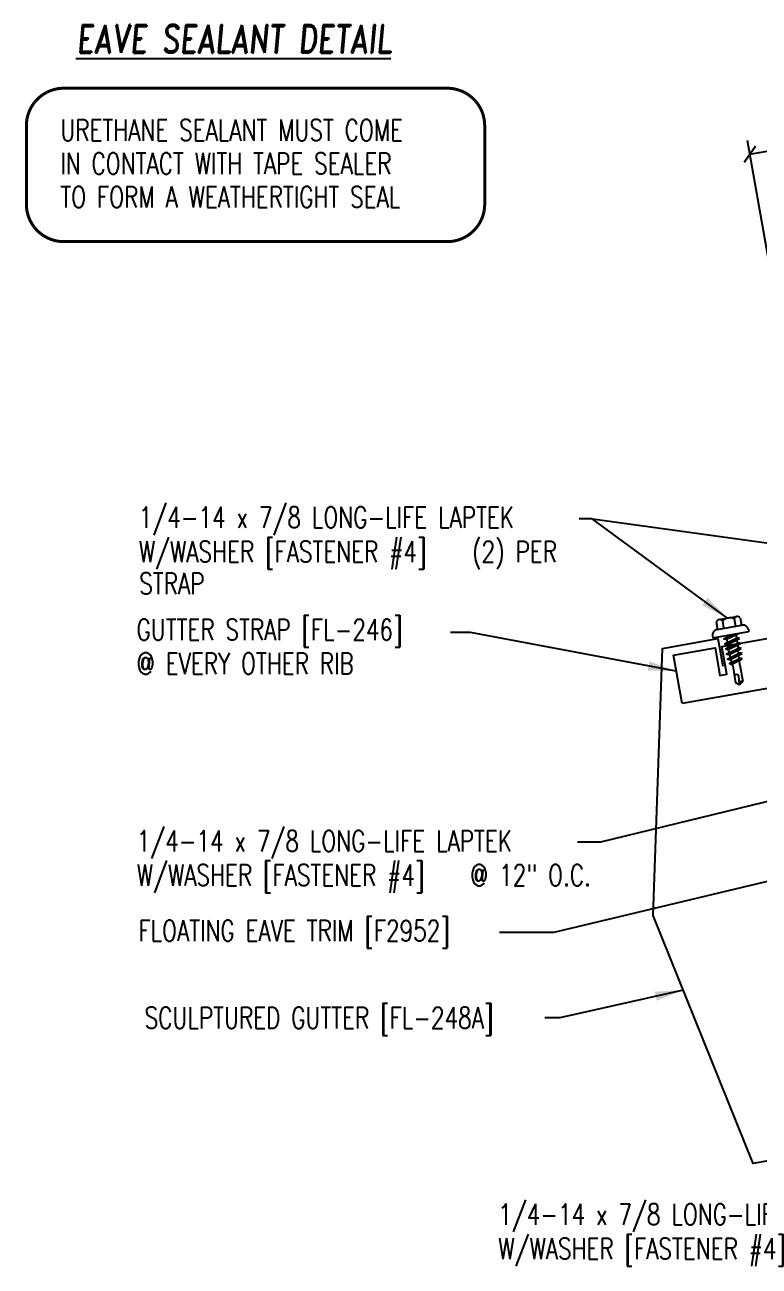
# Model space of a CAD drawing. Header units: inches. Extents: x 15.5 to 58.1, y 4.7 to 53.2.
# Drawn here: x 18.19 to 31.23, y 12 to 34.05 of the extents above; entities that cross this region are included whole.
import ezdxf

# ---------------------------------------------------------------- set-up
doc = ezdxf.new("R2010")
doc.units = ezdxf.units.IN
doc.header["$MEASUREMENT"] = 0
for name, color, linetype in [('DIM-DETAIL', 7, 'Continuous'), ('FASTENER', 9, 'Continuous'), ('LABEL', 6, 'Continuous'), ('TEXT', 2, 'Continuous'), ('TRIM', 6, 'Continuous')]:
    doc.layers.add(name, color=color, linetype=linetype)
doc.styles.add('ROMAND', font='romand', dxfattribs={"height": 0.075})
doc.styles.add('TEXT', font='SIMPLEX', dxfattribs={"width": 0.75, "height": 6})
doc.styles.add('TEXT1', font='ROMANS.shx', dxfattribs={"width": 0.75, "height": 0.375})
doc.dimstyles.new('DETAIL', dxfattribs={"dimscale": 4, "dimtxt": 0.375, "dimasz": 0.0625, "dimexe": 0.0625, "dimexo": 0.125, "dimgap": 0.0625, "dimtad": 1, "dimdec": 4, "dimzin": 3, "dimdsep": 46, "dimlunit": 4, "dimtxsty": 'TEXT1', "dimblk": 'ARCHTICK', "dimcen": 0.0625, "dimclrd": 7, "dimclre": 7, "dimclrt": 2, "dimadec": 0, "dimazin": 0, "dimtfac": 0.59375, "dimtdec": 4, "dimtmove": 0, "dimatfit": 3, "dimfxl": 0, "dimfrac": 2, "dimtolj": 1, "dimtzin": 3, "dimarcsym": 0})
doc.dimstyles.new('DETAIL$7', dxfattribs={"dimscale": 4, "dimtxt": 6, "dimasz": 0.125, "dimexe": 0.0625, "dimexo": 0.125, "dimgap": 0.0625, "dimtad": 1, "dimdec": 5, "dimzin": 3, "dimdsep": 46, "dimlunit": 4, "dimtxsty": 'TEXT', "dimblk": 'ARCHTICK', "dimcen": 0.0625, "dimclrd": 7, "dimclre": 7, "dimclrt": 2, "dimadec": 0, "dimazin": 0, "dimtfac": 0.666667, "dimtdec": 5, "dimtmove": 0, "dimatfit": 3, "dimfxl": 0, "dimfrac": 2, "dimtolj": 1, "dimtzin": 3, "dimarcsym": 0})

# ---------------------------------------------------------------- blocks, each defined once
blk = doc.blocks.new('MB_DW4')
at = {"layer": 'FASTENER'}
for p, q in [((-0.217, 0.305), (-0.217, 0.171)), ((-0.163, 0.337), (0.159, 0.337)), ((-0.108, 0.305), (-0.108, 0.171)), ((0.105, 0.305), (0.105, 0.171)), ((0.214, 0.305), (0.214, 0.171)), ((-0.326, 0.071), (-0.326, 0.037)), ((-0.326, 0.037), (0.322, 0.037)), ((-0.226, 0.171), (0.214, 0.171)), ((-0.141, -0.014), (0.037, 0.037)), ((-0.105, -0.034), (0.137, 0.035)), ((-0.088, 0.037), (-0.088, 0.001)), ((-0.088, 0.037), (0.085, 0.037)), ((0.085, 0.037), (0.134, 0.037)), ((0.085, 0.02), (0.085, -0.041)), ((0.137, 0.035), (0.134, 0.037)), ((0.322, 0.071), (0.322, 0.037)), ((-0.105, -0.034), (-0.141, -0.014)), ((-0.141, -0.105), (0.102, -0.036)), ((-0.105, -0.125), (-0.141, -0.105)), ((-0.141, -0.196), (0.102, -0.127)), ((-0.105, -0.216), (-0.141, -0.196)), ((-0.141, -0.287), (0.102, -0.217)), ((-0.105, -0.125), (0.137, -0.056)), ((-0.105, -0.216), (0.137, -0.147)), ((-0.088, -0.029), (-0.088, -0.09)), ((-0.088, -0.12), (-0.088, -0.181)), ((-0.084, -0.27), (-0.088, -0.211)), ((0.084, -0.223), (0.085, -0.211)), ((0.085, -0.071), (0.085, -0.131)), ((0.085, -0.162), (0.085, -0.211)), ((0.137, -0.056), (0.102, -0.036)), ((0.137, -0.147), (0.102, -0.127)), ((0.137, -0.238), (0.102, -0.217)), ((-0.105, -0.307), (-0.141, -0.287)), ((-0.141, -0.378), (0.102, -0.308)), ((-0.105, -0.398), (-0.141, -0.378)), ((-0.122, -0.463), (0.089, -0.403)), ((-0.105, -0.307), (0.137, -0.238)), ((-0.105, -0.398), (0.137, -0.328)), ((-0.086, -0.483), (0.124, -0.423)), ((-0.078, -0.36), (-0.082, -0.3)), ((-0.071, -0.449), (-0.075, -0.389)), ((0.063, -0.515), (0.068, -0.439)), ((0.071, -0.408), (0.075, -0.346)), ((0.077, -0.315), (0.082, -0.253)), ((0.124, -0.423), (0.089, -0.403)), ((0.137, -0.328), (0.102, -0.308)), ((-0.086, -0.483), (-0.122, -0.463)), ((-0.066, -0.516), (-0.069, -0.478)), ((-0.066, -0.516), (-0.066, -0.82)), ((0.063, -0.516), (0.063, -0.82)), ((-0.002, -0.866), (-0.066, -0.82)), ((-0.003, -0.854), (0.009, -0.714)), ((-0.002, -0.866), (0.063, -0.82))]:
    blk.add_line(p, q, dxfattribs=at)
for centre, radius, start, end in [((-0.163, 0.274), 0.0628, 29.8754, 150.1246), ((-0.002, 0.141), 0.196, 56.9974, 123.0026), ((0.159, 0.274), 0.0628, 29.8754, 150.1246), ((-0.226, 0.071), 0.1, 90, 180), ((0.222, 0.071), 0.1, 0, 90), ((0.073, -0.516), 0.01, 175.9484, 180), ((-0.036, -0.723), 0.0461, 11.1445, 130.906), ((0.039, -0.855), 0.0422, 55.4585, 194.8454)]:
    blk.add_arc(centre, radius, start, end, dxfattribs=at)
blk = doc.blocks.new('_ArchTick')
at = {"color": 0, "linetype": 'ByBlock', "const_width": 0.15}
blk.add_lwpolyline([(-0.5, -0.5), (0.5, 0.5)], dxfattribs=at)
blk = doc.blocks.new('*D18')
at = {"layer": 'DEFPOINTS', "color": 0}
for p in [(33.773, 32.233), (35.254, 23.836), (32.55, 23.359)]:
    blk.add_point(p, dxfattribs=at)
at = {"layer": 'DIM-DETAIL', "color": 7, "lineweight": -2}
for p, q in [((35.167, 24.328), (33.73, 32.479)), ((31.069, 31.756), (33.773, 32.233)), ((32.463, 23.851), (31.026, 32.002))]:
    blk.add_line(p, q, dxfattribs=at)
at = {"layer": 'DIM-DETAIL', "color": 7, "lineweight": -2, "xscale": 0.25, "yscale": 0.25, "zscale": 0.25}
for p, rotation in [((33.773, 32.233), 9.999999999999199), ((31.069, 31.756), 189.9999999999992)]:
    blk.add_blockref('_ArchTick', p, dxfattribs=dict(at, rotation=rotation))
at = {"layer": 'DIM-DETAIL', "color": 2, "insert": (32.328, 32.522), "char_height": 0.375, "attachment_point": 5, "rotation": 10, "style": 'TEXT1'}
blk.add_mtext('\\A1;2 3/4"', dxfattribs=at)
blk = doc.blocks.new('FD-F4')
at = {"layer": 'TEXT', "style": 'TEXT1', "width": 0.75}
for s, p in [('1/4-14 x 7/8 LONG-LIFE LAPTEK', (0.0047, -0.0408)), ('W/WASHER [FASTENER #4]', (0.0047, -0.1926))]:
    blk.add_text(s, height=0.09375, dxfattribs=at).set_placement(p)
blk.add_attdef('(QUANTITY)', (1.4847, -0.1926), '', height=0.0938, dxfattribs=at)
at = {"layer": 'TEXT', "style": 'TEXT1', "flags": 1}
for tag, p in [('Color', (0.0624, -0.4349)), ('Calc', (0.0624, -0.4349)), ('Opt1', (0.0624, -0.4349)), ('Opt2', (0.0624, -0.4349)), ('Opt3', (0.0624, -0.4349)), ('Description', (0.0624, -0.4349)), ('Multiple', (0.0624, -0.4349)), ('Part', (0.0624, -0.4349)), ('Spare1', (0.0624, -0.6224)), ('Spare2', (0.0624, -0.6224)), ('Spare3', (0.0624, -0.6224)), ('Spare4', (0.0624, -0.6224)), ('Spare5', (0.0624, -0.6224)), ('Spare6', (0.0624, -0.6224)), ('Spare7', (0.0624, -0.6224)), ('Spare8', (0.0624, -0.6224)), ('Spare9', (0.0624, -0.6224)), ('Spare10', (0.0624, -0.6224))]:
    blk.add_attdef(tag, p, '', height=0.0938, dxfattribs=at)
blk = doc.blocks.new('dsc-FL-246')
at = {"layer": 'TEXT', "style": 'TEXT1', "width": 0.75}
for s, p in [('GUTTER STRAP [FL-246]', (0, 0)), ('@ EVERY OTHER RIB', (0, -0.6))]:
    blk.add_text(s, height=0.375, dxfattribs=at).set_placement(p)
at = {"layer": 'TEXT', "style": 'TEXT1', "flags": 1}
for tag, p in [('COLOR', (0, -1.2)), ('CALC', (0, -1.2)), ('OPT1', (0, -1.2)), ('OPT2', (0, -1.2)), ('OPT3', (0, -1.2)), ('GAGE', (0, -1.2)), ('SHPLN', (0, -1.2)), ('PART', (0, -1.2)), ('DESCRIPTION', (0, -1.2)), ('MULTIPLE', (0, -1.2)), ('SPARE1', (0, -1.8)), ('SPARE2', (0, -1.8)), ('SPARE3', (0, -1.8)), ('SPARE4', (0, -1.8)), ('SPARE5', (0, -1.8)), ('SPARE6', (0, -1.8)), ('SPARE7', (0, -1.8)), ('SPARE8', (0, -1.8)), ('SPARE9', (0, -1.8)), ('SPARE10', (0, -1.8))]:
    blk.add_attdef(tag, p, '', height=0.375, dxfattribs=at)
blk = doc.blocks.new('seal_note_tape')
at = {"layer": 'TEXT', "color": 6, "const_width": 0.0533}
blk.add_lwpolyline([(0.027, 0.693), (0.027, 2.086, -0.414214), (0.693, 2.753), (7.503, 2.753, -0.414214), (8.169, 2.086), (8.169, 0.693, -0.414214), (7.503, 0.027), (0.693, 0.027, -0.414214)], format="xyb", close=True, dxfattribs=at)
at = {"layer": 'TEXT', "style": 'TEXT1', "width": 0.75}
for s, p in [('URETHANE SEALANT MUST COME', (0.63, 1.82)), ('IN CONTACT WITH TAPE SEALER', (0.63, 1.227)), ('TO FORM A WEATHERTIGHT SEAL', (0.63, 0.633))]:
    blk.add_text(s, height=0.375, dxfattribs=at).set_placement(p)
blk = doc.blocks.new('LAY-LAB')
at = {"layer": 'LABEL', "color": 6, "style": 'ROMAND', "oblique": 5, "width": 0.75}
blk.add_attdef('LAY-LAB', (0.017, 0.0362), '', height=0.1875, dxfattribs=at)

msp = doc.modelspace()

# ---------------------------------------------------------------- linework, layer by layer
at = {"layer": 'TRIM'}
for points in [[(29.86325, 21.99648), (29.71131, 22.85819), (30.44992, 22.98842), (30.53674, 22.49602), (30.65984, 22.51772), (30.57302, 23.01013), (38.69768, 24.44273), (38.78451, 23.95032), (38.90761, 23.97203), (38.82078, 24.46443), (39.55939, 24.59467), (39.71133, 23.73296)], [(39.71133, 23.73296), (29.86325, 21.99648)], [(34.57441, 21.36745), (35.55921, 21.5411), (35.55921, 14.60743), (31.12758, 13.82601), (29.3482, 18.23013), (29.51397, 22.97724), (30.49878, 23.15089), (30.5856, 22.65848)]]:
    msp.add_lwpolyline(points, dxfattribs=at)

# ---------------------------------------------------------------- block references
at = {"layer": 'FASTENER', "rotation": 10.00000000000019}
msp.add_blockref('MB_DW4', (30.73883, 23.18325), dxfattribs=at)
at = {"layer": 'LABEL', "xscale": 2.666666666666686, "yscale": 2.666666666666679, "zscale": 2.66666666666668}
msp.add_blockref('LAY-LAB', (19.06159, 33.45827), dxfattribs=at).add_auto_attribs({'LAY-LAB': '%%UEAVE SEALANT DETAIL'})
at = {"layer": 'TEXT'}
for name, p in [('seal_note_tape', (18.18982, 30.176)), ('dsc-FL-246', (20.17391, 23.12038))]:
    msp.add_blockref(name, p, dxfattribs=at)
at = {"layer": 'TEXT', "xscale": 4, "yscale": 4, "zscale": 4}
for p, values in [((20.19439, 25.27881), {'(QUANTITY)': '(2) PER '}), ((20.15849, 19.53039), {'(QUANTITY)': '@ 12" O.C.'}), ((26.58028, 12.89608), {'(QUANTITY)': '@ 12" O.C.'})]:
    msp.add_blockref('FD-F4', p, dxfattribs=at).add_auto_attribs(values)

# ---------------------------------------------------------------- texts
at = {"layer": 'TEXT', "style": 'TEXT1', "width": 0.75}
for s, p in [('STRAP', (20.22216, 23.94095)), ('FLOATING EAVE TRIM [F2952]', (20.20607, 17.77351)), ('SCULPTURED GUTTER [FL-248A]', (20.31709, 16.22595))]:
    msp.add_text(s, height=0.375, dxfattribs=at).set_placement(p)

# ---------------------------------------------------------------- dimensions: what is measured, and where the dimension line sits
at = {"layer": 'DIM-DETAIL'}
dim = msp.add_aligned_dim(p1=(32.5499, 23.35871), p2=(35.25405, 23.83552), distance=8.5266, dimstyle='DETAIL', dxfattribs=at)
dim.commit()
dim.dimension.update_dxf_attribs({"geometry": '*D18', "text_midpoint": (32.32832, 32.52175)})

# ---------------------------------------------------------------- leaders
for points in [[(30.67192, 23.51322), (28.26503, 25.27531), (28.03706, 25.27531)], [(36.0312, 24.19821), (28.22967, 25.2769), (28.06424, 25.2769)], [(29.76172, 22.57231), (26.10687, 23.25701), (25.75127, 23.25701)], [(35.01338, 21.14028), (28.41459, 19.53487), (28.00467, 19.53487)], [(35.78892, 19.89062), (27.58411, 17.93014), (26.61936, 17.93014)], [(29.88308, 16.90625), (27.69011, 16.41245), (27.42488, 16.41245)]]:
    msp.add_leader(points, dimstyle='DETAIL$7')

doc.saveas('drawing.dxf')
